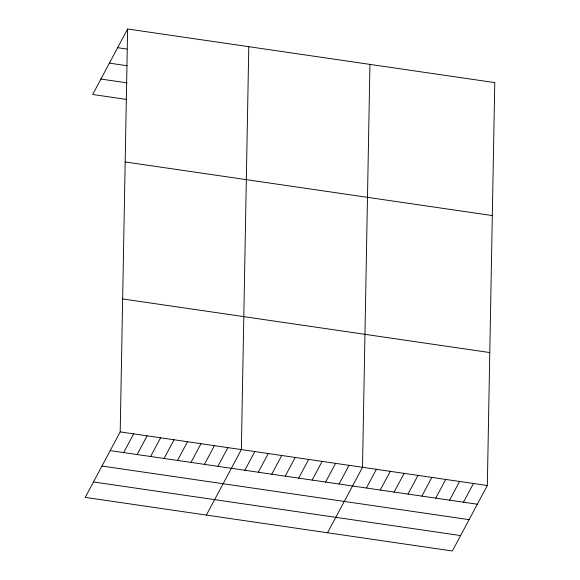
<?xml version="1.0" encoding="UTF-8"?>
<svg xmlns="http://www.w3.org/2000/svg" width="580" height="580" viewBox="0 0 580 580"><rect width="100%" height="100%" fill="white"/><g stroke="black" fill="none" stroke-linecap="round" stroke-linejoin="round"><path stroke-width="0.87" d="M120.198 431.904L127.629 29L494.769 82.614L487.33 485.518L452.371 551L85.231 497.386L120.198 431.904L487.33 485.518M248.784 46.69L241.352 449.594L206.386 515.076M369.938 64.387L362.507 467.291L327.54 532.774M127.629 29L92.669 94.482L126.324 99.397M123.671 452.574L133.661 433.869M137.134 454.539L147.117 435.834M150.597 456.503L160.58 437.798M164.06 458.468L174.043 439.771M177.516 460.433L187.507 441.735M190.98 462.398L200.97 443.7M204.443 464.37L214.426 445.665M217.906 466.334L227.889 447.629M244.825 470.264L254.816 451.566M258.288 472.229L268.272 453.531M271.752 474.193L281.735 455.496M285.215 476.158L295.198 457.461M298.678 478.13L308.661 459.425M312.134 480.095L322.125 461.39M325.598 482.06L335.581 463.355M339.061 484.024L349.044 465.327M366.393 488.019L376.376 469.314M380.262 490.042L390.246 471.337M394.132 492.065L404.115 473.367M408.001 494.095L417.984 475.39M421.87 496.117L431.853 477.412M435.739 498.14L445.723 479.442M449.609 500.17L459.592 481.465M463.478 502.193L473.461 483.495M117.646 47.698L126.897 49.053M109.403 63.14L127.071 65.721M100.913 79.047L126.991 82.853M125.178 161.958L492.311 215.571M122.648 298.946L489.788 352.56M110.215 450.609L477.347 504.216M101.971 466.045L469.104 519.658M93.474 481.951L460.614 535.565"/></g></svg>
